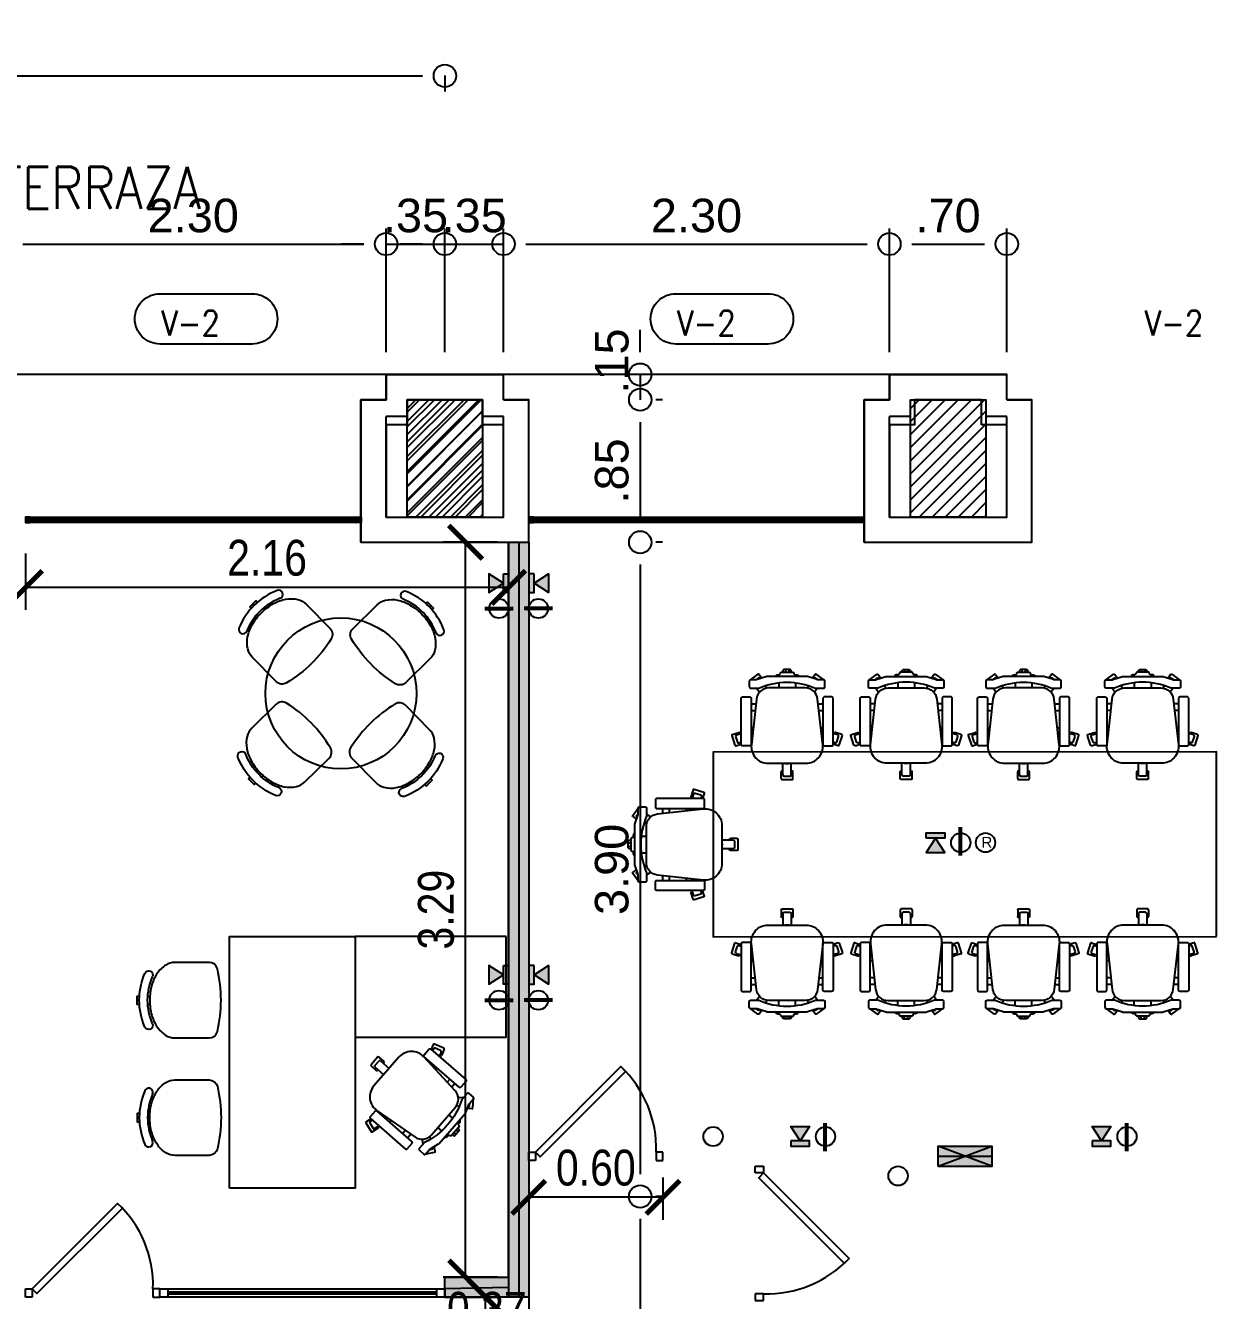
# Model space of a CAD drawing. Header units: millimetres. Extents: x 66.9 to 87.6, y 6 to 22.7.
# Drawn here: x 82.19 to 87.51, y 9.42 to 15.12 of the extents above; entities that cross this region are included whole.
import ezdxf

# ---------------------------------------------------------------- set-up
doc = ezdxf.new("R2010")
doc.units = ezdxf.units.MM
doc.linetypes.add('HIDDEN', pattern=[0.375, 0.25, -0.125])
doc.linetypes.add('HIDDEN2', pattern=[0.1875, 0.125, -0.0625])
doc.layers.get('DEFPOINTS').update_dxf_attribs({"color": 1})
for name, color, linetype in [('A-COLS-ACHU', 252, 'Continuous'), ('A-ECON-COLS', 6, 'Continuous'), ('A-MUEB', 42, 'Continuous'), ('A-MUEB-FIJO', 40, 'Continuous'), ('A-MURO', 5, 'Continuous'), ('A-MURO-DINT', 154, 'HIDDEN'), ('A-MURO-YESO', 4, 'Continuous'), ('A-PUER-BARR', 14, 'Continuous'), ('A-TEXT-DIM', 54, 'Continuous'), ('A-TEXT-TITL', 231, 'Continuous'), ('A-VENT', 2, 'Continuous'), ('C', 4, 'Continuous'), ('C2', 8, 'Continuous'), ('COL', 6, 'Continuous'), ('CV', 2, 'Continuous'), ('M2', 8, 'Continuous'), ('MU', 6, 'Continuous'), ('T3', 3, 'Continuous'), ('T4', 2, 'Continuous'), ('V', 2, 'Continuous')]:
    doc.layers.add(name, color=color, linetype=linetype)
doc.layers.add('A-MURO-ACHU', color=7, linetype='Continuous', true_color=0x808789)
doc.styles.add('Arial Narrow', font='ARIALN.TTF')
doc.styles.add('ROMANS', font='ROMANS.shx', dxfattribs={"width": 0.85})
doc.styles.get("Standard").update_dxf_attribs({"font": 'arial.ttf'})
doc.dimstyles.new('MUROS 1-100', dxfattribs={"dimtxt": 0.16, "dimasz": 0.15, "dimexe": 0.1, "dimexo": 0.05, "dimgap": 0.05, "dimtad": 1, "dimzin": 1, "dimdsep": 46, "dimtxsty": 'Arial Narrow', "dimblk": 'ARCHTICK', "dimcen": 0.25, "dimdle": 0.0015, "dimadec": 0, "dimazin": 0, "dimtfac": 1, "dimtix": 1, "dimtmove": 1, "dimatfit": 2, "dimfxl": 0.015, "dimarcsym": 0})
doc.dimstyles.new('SNC', dxfattribs={"dimtxt": 0.15, "dimasz": 0.1, "dimexe": 0.07, "dimexo": 0.1, "dimgap": 0.05, "dimtad": 1, "dimzin": 0, "dimdsep": 46, "dimtxsty": 'Standard', "dimblk1": 'PUNTO', "dimblk2": 'PUNTO', "dimsah": 1, "dimcen": 0.09, "dimse1": 1, "dimclrd": 11, "dimclre": 11, "dimaunit": 1, "dimadec": 0, "dimazin": 0, "dimtfac": 1.2, "dimtix": 1, "dimtmove": 2, "dimatfit": 3, "dimldrblk": 'PUNTO', "dimfxl": 1, "dimtolj": 1, "dimtzin": 0, "dimarcsym": 0})

# ---------------------------------------------------------------- blocks, each defined once
blk = doc.blocks.new('PUNTO')
blk.add_circle((0, 0), 0.5)
blk = doc.blocks.new('*D1260')
at = {"layer": 'CV', "color": 11, "lineweight": -2, "transparency": 16777216}
for p, q in [((79.6624, 14.8931), (83.9624, 14.8931)), ((84.0624, 14.8949), (84.0624, 14.8231))]:
    blk.add_line(p, q, dxfattribs=at)
at = {"layer": 'DEFPOINTS', "color": 0, "transparency": 16777216}
for p in [(79.5624, 14.9949), (84.0624, 14.9949), (84.0624, 14.8931)]:
    blk.add_point(p, dxfattribs=at)
at = {"layer": 'CV', "color": 11, "lineweight": -2, "transparency": 16777216, "xscale": 0.1, "yscale": 0.1, "zscale": 0.1, "rotation": 180}
blk.add_blockref('PUNTO', (79.5624, 14.8931), dxfattribs=at)
at = {"layer": 'CV', "color": 11, "lineweight": -2, "transparency": 16777216, "xscale": 0.1, "yscale": 0.1, "zscale": 0.1}
blk.add_blockref('PUNTO', (84.0624, 14.8931), dxfattribs=at)
at = {"layer": 'CV', "color": 0, "transparency": 16777216, "insert": (81.8124, 15.0197), "char_height": 0.15, "attachment_point": 5}
blk.add_mtext('\\A1;6.00', dxfattribs=at)
blk = doc.blocks.new('*D1270')
at = {"layer": 'CV', "color": 11, "lineweight": -2, "transparency": 16777216}
for p, q in [((84.9358, 13.6577), (84.9358, 13.7577)), ((84.9358, 13.5577), (84.9358, 13.4452)), ((85.0358, 13.4452), (85.0058, 13.4452)), ((84.9358, 13.3452), (84.9358, 13.2452))]:
    blk.add_line(p, q, dxfattribs=at)
at = {"layer": 'DEFPOINTS', "color": 0, "transparency": 16777216}
for p in [(84.9358, 13.5577), (84.9358, 13.4452), (84.9358, 13.4452)]:
    blk.add_point(p, dxfattribs=at)
at = {"layer": 'CV', "color": 11, "lineweight": -2, "transparency": 16777216, "xscale": 0.1, "yscale": 0.1, "zscale": 0.1}
for p, rotation in [((84.9358, 13.5577), 270), ((84.9358, 13.4452), 90)]:
    blk.add_blockref('PUNTO', p, dxfattribs=dict(at, rotation=rotation))
at = {"layer": 'CV', "color": 0, "transparency": 16777216, "insert": (84.8092, 13.5015), "char_height": 0.15, "attachment_point": 5, "rotation": 90}
blk.add_mtext('\\A1;    .15', dxfattribs=at)
blk = doc.blocks.new('*D1271')
at = {"layer": 'CV', "color": 11, "lineweight": -2, "transparency": 16777216}
for p, q in [((84.9358, 13.3452), (84.9358, 12.9077)), ((85.0358, 12.8077), (85.0058, 12.8077))]:
    blk.add_line(p, q, dxfattribs=at)
at = {"layer": 'DEFPOINTS', "color": 0, "transparency": 16777216}
for p in [(84.9358, 13.4452), (84.9358, 12.8077), (84.9358, 12.8077)]:
    blk.add_point(p, dxfattribs=at)
at = {"layer": 'CV', "color": 11, "lineweight": -2, "transparency": 16777216, "xscale": 0.1, "yscale": 0.1, "zscale": 0.1}
for p, rotation in [((84.9358, 13.4452), 90), ((84.9358, 12.8077), 270)]:
    blk.add_blockref('PUNTO', p, dxfattribs=dict(at, rotation=rotation))
at = {"layer": 'CV', "color": 0, "transparency": 16777216, "insert": (84.8092, 13.1265), "char_height": 0.15, "attachment_point": 5, "rotation": 90}
blk.add_mtext('\\A1;.85', dxfattribs=at)
blk = doc.blocks.new('*D1272')
at = {"layer": 'CV', "color": 11, "lineweight": -2, "transparency": 16777216}
for p, q in [((84.9358, 12.7077), (84.9358, 9.9827)), ((85.0358, 9.8827), (85.0058, 9.8827))]:
    blk.add_line(p, q, dxfattribs=at)
at = {"layer": 'DEFPOINTS', "color": 0, "transparency": 16777216}
for p in [(84.9358, 12.8077), (84.9358, 9.8827), (84.9358, 9.8827)]:
    blk.add_point(p, dxfattribs=at)
at = {"layer": 'CV', "color": 11, "lineweight": -2, "transparency": 16777216, "xscale": 0.1, "yscale": 0.1, "zscale": 0.1}
for p, rotation in [((84.9358, 12.8077), 90), ((84.9358, 9.8827), 270)]:
    blk.add_blockref('PUNTO', p, dxfattribs=dict(at, rotation=rotation))
at = {"layer": 'CV', "color": 0, "transparency": 16777216, "insert": (84.8092, 11.3452), "char_height": 0.15, "attachment_point": 5, "rotation": 90}
blk.add_mtext('\\A1;3.90', dxfattribs=at)
blk = doc.blocks.new('*D1251')
at = {"layer": 'CV', "color": 11, "lineweight": -2, "transparency": 16777216}
for p, q in [((83.7999, 13.6577), (83.7999, 14.2111)), ((82.1749, 14.1411), (83.6999, 14.1411))]:
    blk.add_line(p, q, dxfattribs=at)
at = {"layer": 'DEFPOINTS', "color": 0, "transparency": 16777216}
for p in [(83.7999, 14.1411), (82.0749, 13.5577), (83.7999, 13.5577)]:
    blk.add_point(p, dxfattribs=at)
at = {"layer": 'CV', "color": 11, "lineweight": -2, "transparency": 16777216, "xscale": 0.1, "yscale": 0.1, "zscale": 0.1, "rotation": 180}
blk.add_blockref('PUNTO', (82.0749, 14.1411), dxfattribs=at)
at = {"layer": 'CV', "color": 11, "lineweight": -2, "transparency": 16777216, "xscale": 0.1, "yscale": 0.1, "zscale": 0.1}
blk.add_blockref('PUNTO', (83.7999, 14.1411), dxfattribs=at)
at = {"layer": 'CV', "color": 0, "transparency": 16777216, "insert": (82.9374, 14.2677), "char_height": 0.15, "attachment_point": 5}
blk.add_mtext('\\A1;2.30', dxfattribs=at)
blk = doc.blocks.new('*D1252')
at = {"layer": 'CV', "color": 11, "lineweight": -2, "transparency": 16777216}
for p, q in [((84.0624, 13.6577), (84.0624, 14.2111)), ((83.6999, 14.1411), (83.5999, 14.1411)), ((83.7999, 14.1411), (84.0624, 14.1411)), ((84.1624, 14.1411), (84.2624, 14.1411))]:
    blk.add_line(p, q, dxfattribs=at)
at = {"layer": 'DEFPOINTS', "color": 0, "transparency": 16777216}
for p in [(84.0624, 14.1411), (83.7999, 13.5577), (84.0624, 13.5577)]:
    blk.add_point(p, dxfattribs=at)
at = {"layer": 'CV', "color": 11, "lineweight": -2, "transparency": 16777216, "xscale": 0.1, "yscale": 0.1, "zscale": 0.1}
blk.add_blockref('PUNTO', (83.7999, 14.1411), dxfattribs=at)
at = {"layer": 'CV', "color": 11, "lineweight": -2, "transparency": 16777216, "xscale": 0.1, "yscale": 0.1, "zscale": 0.1, "rotation": 180}
blk.add_blockref('PUNTO', (84.0624, 14.1411), dxfattribs=at)
at = {"layer": 'CV', "color": 0, "transparency": 16777216, "insert": (83.9311, 14.2677), "char_height": 0.15, "attachment_point": 5}
blk.add_mtext('\\A1;.35', dxfattribs=at)
blk = doc.blocks.new('*D1253')
at = {"layer": 'CV', "color": 11, "lineweight": -2, "transparency": 16777216}
for p, q in [((84.3249, 13.6577), (84.3249, 14.2111)), ((83.9624, 14.1411), (83.8624, 14.1411)), ((84.0624, 14.1411), (84.3249, 14.1411)), ((84.4249, 14.1411), (84.5249, 14.1411))]:
    blk.add_line(p, q, dxfattribs=at)
at = {"layer": 'DEFPOINTS', "color": 0, "transparency": 16777216}
for p in [(84.3249, 14.1411), (84.0624, 13.5577), (84.3249, 13.5577)]:
    blk.add_point(p, dxfattribs=at)
at = {"layer": 'CV', "color": 11, "lineweight": -2, "transparency": 16777216, "xscale": 0.1, "yscale": 0.1, "zscale": 0.1}
blk.add_blockref('PUNTO', (84.0624, 14.1411), dxfattribs=at)
at = {"layer": 'CV', "color": 11, "lineweight": -2, "transparency": 16777216, "xscale": 0.1, "yscale": 0.1, "zscale": 0.1, "rotation": 180}
blk.add_blockref('PUNTO', (84.3249, 14.1411), dxfattribs=at)
at = {"layer": 'CV', "color": 0, "transparency": 16777216, "insert": (84.1936, 14.2677), "char_height": 0.15, "attachment_point": 5}
blk.add_mtext('\\A1;.35', dxfattribs=at)
blk = doc.blocks.new('*D1254')
at = {"layer": 'CV', "color": 11, "lineweight": -2, "transparency": 16777216}
for p, q in [((86.0499, 13.6577), (86.0499, 14.2111)), ((84.4249, 14.1411), (85.9499, 14.1411))]:
    blk.add_line(p, q, dxfattribs=at)
at = {"layer": 'DEFPOINTS', "color": 0, "transparency": 16777216}
for p in [(86.0499, 14.1411), (84.3249, 13.5577), (86.0499, 13.5577)]:
    blk.add_point(p, dxfattribs=at)
at = {"layer": 'CV', "color": 11, "lineweight": -2, "transparency": 16777216, "xscale": 0.1, "yscale": 0.1, "zscale": 0.1, "rotation": 180}
blk.add_blockref('PUNTO', (84.3249, 14.1411), dxfattribs=at)
at = {"layer": 'CV', "color": 11, "lineweight": -2, "transparency": 16777216, "xscale": 0.1, "yscale": 0.1, "zscale": 0.1}
blk.add_blockref('PUNTO', (86.0499, 14.1411), dxfattribs=at)
at = {"layer": 'CV', "color": 0, "transparency": 16777216, "insert": (85.1874, 14.2677), "char_height": 0.15, "attachment_point": 5}
blk.add_mtext('\\A1;2.30', dxfattribs=at)
blk = doc.blocks.new('*D1255')
at = {"layer": 'CV', "color": 11, "lineweight": -2, "transparency": 16777216}
for p, q in [((86.5749, 13.6577), (86.5749, 14.2111)), ((86.1499, 14.1411), (86.4749, 14.1411))]:
    blk.add_line(p, q, dxfattribs=at)
at = {"layer": 'DEFPOINTS', "color": 0, "transparency": 16777216}
for p in [(86.5749, 14.1411), (86.0499, 13.5577), (86.5749, 13.5577)]:
    blk.add_point(p, dxfattribs=at)
at = {"layer": 'CV', "color": 11, "lineweight": -2, "transparency": 16777216, "xscale": 0.1, "yscale": 0.1, "zscale": 0.1, "rotation": 180}
blk.add_blockref('PUNTO', (86.0499, 14.1411), dxfattribs=at)
at = {"layer": 'CV', "color": 11, "lineweight": -2, "transparency": 16777216, "xscale": 0.1, "yscale": 0.1, "zscale": 0.1}
blk.add_blockref('PUNTO', (86.5749, 14.1411), dxfattribs=at)
at = {"layer": 'CV', "color": 0, "transparency": 16777216, "insert": (86.3124, 14.2677), "char_height": 0.15, "attachment_point": 5}
blk.add_mtext('\\A1;.70', dxfattribs=at)
blk = doc.blocks.new('*D1230')
at = {"layer": 'CV', "color": 11, "lineweight": -2, "transparency": 16777216}
for p, q in [((84.9358, 9.7827), (84.9358, 6.7952)), ((84.3252, 6.6952), (85.0058, 6.6952))]:
    blk.add_line(p, q, dxfattribs=at)
at = {"layer": 'DEFPOINTS', "color": 0, "transparency": 16777216}
for p in [(84.2252, 9.8827), (84.2252, 6.6952), (84.9358, 6.6952)]:
    blk.add_point(p, dxfattribs=at)
at = {"layer": 'CV', "color": 11, "lineweight": -2, "transparency": 16777216, "xscale": 0.1, "yscale": 0.1, "zscale": 0.1}
for p, rotation in [((84.9358, 9.8827), 90), ((84.9358, 6.6952), 270)]:
    blk.add_blockref('PUNTO', p, dxfattribs=dict(at, rotation=rotation))
at = {"layer": 'CV', "color": 0, "transparency": 16777216, "insert": (84.8092, 8.289), "char_height": 0.15, "attachment_point": 5, "rotation": 90}
blk.add_mtext('\\A1;4.25', dxfattribs=at)
blk = doc.blocks.new('*X13')
at = {"color": 0}
for p, q in [((-1.7525, 58.8939), (-1.3111, 59.3353)), ((-1.7525, 58.9717), (-1.3889, 59.3353)), ((-1.7525, 59.0495), (-1.4667, 59.3353)), ((-1.7525, 59.1273), (-1.5445, 59.3353)), ((-1.7525, 59.2051), (-1.6222, 59.3353)), ((-1.7525, 59.2828), (-1.7, 59.3353)), ((-1.7525, 58.8162), (-1.3025, 59.2662)), ((-1.7525, 58.7384), (-1.3025, 59.1884)), ((-1.7525, 58.6606), (-1.3025, 59.1106)), ((-1.7, 58.6353), (-1.3025, 59.0328)), ((-1.6222, 58.6353), (-1.3025, 58.955)), ((-1.5444, 58.6353), (-1.3025, 58.8772)), ((-1.4666, 58.6353), (-1.3025, 58.7995)), ((-1.3889, 58.6353), (-1.3025, 58.7217)), ((-1.3111, 58.6353), (-1.3025, 58.6439))]:
    blk.add_line(p, q, dxfattribs=at)
blk = doc.blocks.new('C70-45')
at = {"layer": 'C'}
blk.add_lwpolyline([(-0.225, -0.35), (-0.225, 0.35), (0.225, 0.35), (0.225, -0.35)], close=True, dxfattribs=at)
at = {"layer": 'C2'}
blk.add_blockref('*X13', (1.5275, -58.9853), dxfattribs=at)
blk = doc.blocks.new('ventana 1')
at = {"layer": 'A-VENT'}
for points in [[(-104.3068, 76.6721), (-104.3068, 76.679), (-104.3093, 76.679), (-104.3093, 76.6746), (-104.3328, 76.6746), (-104.3328, 76.7024), (-104.3093, 76.7024), (-104.3093, 76.6983), (-104.3068, 76.6983), (-104.3068, 76.7049), (-104.3353, 76.7049), (-104.3353, 76.6721)], [(-104.3238, 76.6835), (-102.3468, 76.6835), (-102.3468, 76.6935), (-104.3238, 76.6936)], [(-102.3639, 76.6721), (-102.3639, 76.679), (-102.3614, 76.679), (-102.3614, 76.6746), (-102.3378, 76.6746), (-102.3378, 76.7024), (-102.3614, 76.7024), (-102.3614, 76.6983), (-102.3639, 76.6983), (-102.3639, 76.7049), (-102.3353, 76.7049), (-102.3353, 76.6721)]]:
    blk.add_lwpolyline(points, close=True, dxfattribs=at)
at = {"layer": 'A-VENT', "extrusion": (-7.03507e-06, 0.009351, 0.999956), "elevation": 0.7179}
blk.add_lwpolyline([(-104.3045, 76.6692), (-104.306, 76.6692), (-104.3059, 76.6762), (-104.31, 76.6762), (-104.31, 76.6741), (-104.3117, 76.6741), (-104.3117, 76.6762), (-104.3278, 76.6762), (-104.3278, 76.6942), (-104.3117, 76.6942), (-104.3117, 76.6963), (-104.31, 76.6963), (-104.31, 76.6942), (-104.306, 76.6942), (-104.306, 76.7012), (-104.3045, 76.7012), (-104.3002, 76.6905), (-104.3238, 76.6905), (-104.3238, 76.6799), (-104.3002, 76.6799)], close=True, dxfattribs=at)
at = {"layer": 'A-VENT'}
for points in [[(-104.3068, 76.705), (-102.3639, 76.7049)], [(-102.3639, 76.6721), (-104.3068, 76.6721)]]:
    blk.add_lwpolyline(points, dxfattribs=at)
at = {"layer": 'A-VENT', "extrusion": (7.03507e-06, 0.009351, 0.999956), "elevation": 0.7164}
blk.add_lwpolyline([(-102.3661, 76.6692), (-102.3647, 76.6692), (-102.3647, 76.6762), (-102.3607, 76.6762), (-102.3607, 76.6741), (-102.3589, 76.6741), (-102.3589, 76.6762), (-102.3428, 76.6762), (-102.3428, 76.6942), (-102.3589, 76.6942), (-102.3589, 76.6963), (-102.3606, 76.6963), (-102.3606, 76.6942), (-102.3647, 76.6942), (-102.3647, 76.7012), (-102.3661, 76.7012), (-102.3704, 76.6905), (-102.3468, 76.6905), (-102.3468, 76.6799), (-102.3704, 76.6799)], close=True, dxfattribs=at)
blk = doc.blocks.new('PuertaDirector')
at = {"color": 0, "linetype": 'HIDDEN2', "lineweight": -3}
for points in [[(2044.3905, -3228.207), (2044.3505, -3228.207), (2044.3505, -3228.257), (2044.3905, -3228.257)], [(2045.1105, -3228.207), (2045.1505, -3228.207), (2045.1505, -3228.257), (2045.1105, -3228.257)]]:
    blk.add_lwpolyline(points, close=True, dxfattribs=at)
at = {"layer": 'A-PUER-BARR'}
blk.add_lwpolyline([(2045.1105, -3228.257), (2045.0822, -3228.2287), (2044.5731, -3228.7378), (2044.6014, -3228.7661)], close=True, dxfattribs=at)
blk.add_arc((2045.0622, -3228.277), 0.672, 178.29455, 226.70545, dxfattribs=at)
blk = doc.blocks.new('SILLA -T1')
for p, q in [((-0.3974, 0.1125), (-0.446, 0.0772)), ((-0.3958, 0.089), (-0.4082, 0.0799)), ((-0.3904, 0.1114), (-0.3746, 0.0896)), ((-0.3853, 0.0873), (-0.3846, 0.0863)), ((-0.2337, 0.1399), (-0.2337, 0.1249)), ((-0.2137, 0.1399), (-0.2137, 0.1249)), ((-0.1837, 0.1174), (-0.1837, 0.1174)), ((-0.0569, 0.1114), (-0.0728, 0.0896)), ((-0.0621, 0.0873), (-0.0628, 0.0863)), ((-0.0391, 0.0799), (-0.0516, 0.089)), ((-0.0014, 0.0772), (-0.05, 0.1125)), ((-0.4054, 0.0299), (-0.388, 0.0059)), ((-0.3541, 0.0444), (-0.344, 0.0304)), ((-0.2737, 0.0619), (-0.2737, 0.0315)), ((-0.1737, 0.0619), (-0.1737, 0.0315)), ((-0.0933, 0.0444), (-0.1034, 0.0304)), ((-0.042, 0.0299), (-0.0594, 0.0059)), ((-0.4379, -0.0636), (-0.4093, -0.0636)), ((-0.0381, -0.0636), (-0.0095, -0.0636)), ((-0.4379, -0.1036), (-0.4137, -0.1036)), ((-0.0337, -0.1036), (-0.0095, -0.1036)), ((-0.4379, -0.206), (-0.4251, -0.206)), ((-0.0223, -0.206), (-0.0095, -0.206)), ((-0.5533, -0.2532), (-0.5348, -0.3103)), ((-0.5501, -0.2469), (-0.5121, -0.2346)), ((-0.5304, -0.2589), (-0.5196, -0.2922)), ((-0.5285, -0.3135), (-0.4979, -0.3036)), ((-0.5256, -0.2495), (-0.4979, -0.2405)), ((-0.5102, -0.2971), (-0.4979, -0.2931)), ((-0.5058, -0.2378), (-0.5042, -0.2425)), ((-0.4379, -0.246), (-0.4295, -0.246)), ((-0.4379, -0.2736), (-0.4324, -0.2718)), ((-0.0179, -0.246), (-0.0095, -0.246)), ((-0.0095, -0.2736), (-0.015, -0.2718)), ((0.0783, -0.2495), (0.0505, -0.2405)), ((0.0628, -0.2971), (0.0505, -0.2931)), ((0.0811, -0.3135), (0.0505, -0.3036)), ((0.0569, -0.2425), (0.0584, -0.2378)), ((0.1027, -0.2469), (0.0647, -0.2346)), ((0.0723, -0.2922), (0.0831, -0.2589)), ((0.0874, -0.3103), (0.106, -0.2532)), ((-0.2487, -0.487), (-0.2487, -0.4185)), ((-0.1987, -0.487), (-0.1987, -0.4185)), ((-0.2587, -0.5095), (-0.2587, -0.4695)), ((-0.2537, -0.4645), (-0.2487, -0.4645)), ((-0.2537, -0.5145), (-0.1937, -0.5145)), ((-0.2412, -0.4945), (-0.2062, -0.4945)), ((-0.1987, -0.4645), (-0.1937, -0.4645)), ((-0.1887, -0.5095), (-0.1887, -0.4695))]:
    blk.add_line(p, q)
for points in [[(-0.0448, 0.0803), (-0.1025, 0.0995, 0.080612), (-0.1049, 0.0999), (-0.3425, 0.0999, 0.080612), (-0.3448, 0.0995), (-0.4025, 0.0803, -0.080612), (-0.4049, 0.0799), (-0.4412, 0.0799, 0.414214), (-0.4487, 0.0724), (-0.4487, 0.0374, 0.414214), (-0.4412, 0.0299), (-0.3926, 0.0299, -0.207231), (-0.0548, 0.0299), (-0.0062, 0.0299, 0.414214), (0.0013, 0.0374), (0.0013, 0.0724, 0.414214), (-0.0062, 0.0799), (-0.0425, 0.0799, -0.080612)], [(-0.011, -0.3075), (-0.0413, -0.0353, 0.382162), (-0.1158, 0.0315), (-0.3316, 0.0315, 0.382162), (-0.4061, -0.0353), (-0.4363, -0.3075, 0.447008), (-0.337, -0.4185), (-0.1104, -0.4185, 0.447008)], [(-0.4454, -0.3147), (-0.4904, -0.3147, -0.414214), (-0.4979, -0.3072), (-0.4979, -0.0306, -0.414214), (-0.4904, -0.0231), (-0.4454, -0.0231, -0.414214), (-0.4379, -0.0306), (-0.4379, -0.3072, -0.414214)], [(-0.002, -0.3147), (0.043, -0.3147, 0.414214), (0.0505, -0.3072), (0.0505, -0.0306, 0.414214), (0.043, -0.0231), (-0.002, -0.0231, 0.414214), (-0.0095, -0.0306), (-0.0095, -0.3072, 0.414214)]]:
    blk.add_lwpolyline(points, format="xyb", close=True)
for points in [[(-0.2928, 0.0999, -0.317837), (-0.2787, 0.1099), (-0.2712, 0.1099, 0.414214), (-0.2637, 0.1174, -0.414214), (-0.2562, 0.1249), (-0.1912, 0.1249, -0.414214), (-0.1837, 0.1174, 0.414214), (-0.1762, 0.1099), (-0.1687, 0.1099, -0.317837), (-0.1545, 0.0999, -0.317837)], [(-0.1987, 0.1249), (-0.1987, 0.1324, 0.414214), (-0.2062, 0.1399), (-0.2412, 0.1399, 0.414214), (-0.2487, 0.1324), (-0.2487, 0.1249)]]:
    blk.add_lwpolyline(points, format="xyb")
for centre, radius, start, end in [((-0.3945, 0.1084), 0.005, 36, 126), ((-0.3914, 0.0829), 0.0075, 36, 126), ((-0.056, 0.0829), 0.0075, 54, 144), ((-0.0529, 0.1084), 0.005, 54, 144), ((-0.5486, -0.2517), 0.005, 108, 198), ((-0.5233, -0.2566), 0.0075, 108, 198), ((-0.5125, -0.2899), 0.0075, 198, 288), ((-0.5105, -0.2393), 0.005, 18, 108), ((0.0632, -0.2393), 0.005, 72, 162), ((0.0651, -0.2899), 0.0075, 252, 342), ((0.0759, -0.2566), 0.0075, 342, 72), ((0.1012, -0.2517), 0.005, 342, 72), ((-0.53, -0.3088), 0.005, 198, 288), ((0.0827, -0.3088), 0.005, 252, 342), ((-0.2237, -0.1777), 0.2417, 265.111, 274.889), ((-0.2537, -0.4695), 0.005, 90, 180), ((-0.2537, -0.5095), 0.005, 180, 270), ((-0.2412, -0.487), 0.0075, 180, 270), ((-0.2062, -0.487), 0.0075, 270, 0), ((-0.1937, -0.4695), 0.005, 0, 90), ((-0.1937, -0.5095), 0.005, 270, 0)]:
    blk.add_arc(centre, radius, start, end)
blk = doc.blocks.new('_ArchTick')
at = {"color": 0, "linetype": 'ByBlock', "const_width": 0.15}
blk.add_lwpolyline([(-0.5, -0.5), (0.5, 0.5)], dxfattribs=at)
blk = doc.blocks.new('*D1279')
at = {"layer": 'A-TEXT-DIM', "color": 0, "lineweight": -2, "transparency": 16777216}
for p, q in [((84.1999, 9.4327), (84.1447, 9.4327)), ((84.2447, 8.6062), (84.2447, 9.4342)), ((84.3874, 8.6077), (84.1447, 8.6077))]:
    blk.add_line(p, q, dxfattribs=at)
at = {"layer": 'DEFPOINTS', "color": 0, "transparency": 16777216}
for p in [(84.2447, 9.4327), (84.2499, 9.4327), (84.4374, 8.6077)]:
    blk.add_point(p, dxfattribs=at)
at = {"layer": 'A-TEXT-DIM', "color": 0, "lineweight": -2, "transparency": 16777216, "xscale": 0.15, "yscale": 0.15, "zscale": 0.15}
for p, rotation in [((84.2447, 9.4327), 90), ((84.2447, 8.6077), 270)]:
    blk.add_blockref('_ArchTick', p, dxfattribs=dict(at, rotation=rotation))
at = {"layer": 'A-TEXT-DIM', "color": 0, "transparency": 16777216, "insert": (84.113, 9.0202), "char_height": 0.16, "attachment_point": 5, "rotation": 90, "style": 'Arial Narrow'}
blk.add_mtext('0.82', dxfattribs=at)
blk = doc.blocks.new('*D1218')
at = {"layer": 'A-TEXT-DIM', "color": 0, "lineweight": -2, "transparency": 16777216}
for p, q in [((84.0624, 9.3314), (84.0624, 9.1435)), ((84.4374, 9.3314), (84.4374, 9.1435)), ((84.0624, 9.2435), (83.9124, 9.2435)), ((84.4374, 9.2435), (84.0624, 9.2435)), ((84.4374, 9.2435), (84.5874, 9.2435))]:
    blk.add_line(p, q, dxfattribs=at)
at = {"layer": 'DEFPOINTS', "color": 0, "transparency": 16777216}
for p in [(84.0624, 9.3814), (84.4374, 9.3814), (84.0624, 9.2435)]:
    blk.add_point(p, dxfattribs=at)
at = {"layer": 'A-TEXT-DIM', "color": 0, "lineweight": -2, "transparency": 16777216, "xscale": 0.15, "yscale": 0.15, "zscale": 0.15}
blk.add_blockref('_ArchTick', (84.0624, 9.2435), dxfattribs=at)
at = {"layer": 'A-TEXT-DIM', "color": 0, "lineweight": -2, "transparency": 16777216, "xscale": 0.15, "yscale": 0.15, "zscale": 0.15, "rotation": 180}
blk.add_blockref('_ArchTick', (84.4374, 9.2435), dxfattribs=at)
at = {"layer": 'A-TEXT-DIM', "color": 0, "transparency": 16777216, "insert": (84.2499, 9.3752), "char_height": 0.16, "attachment_point": 5, "style": 'Arial Narrow'}
blk.add_mtext('0.37', dxfattribs=at)
blk = doc.blocks.new('*D1280')
at = {"layer": 'A-TEXT-DIM', "color": 0, "lineweight": -2, "transparency": 16777216}
for p, q in [((84.4374, 9.9677), (84.4374, 9.7791)), ((85.0374, 9.9677), (85.0374, 9.7791)), ((85.0389, 9.8791), (84.4359, 9.8791))]:
    blk.add_line(p, q, dxfattribs=at)
at = {"layer": 'DEFPOINTS', "color": 0, "transparency": 16777216}
for p in [(84.4374, 10.0177), (85.0374, 10.0177), (84.4374, 9.8791)]:
    blk.add_point(p, dxfattribs=at)
at = {"layer": 'A-TEXT-DIM', "color": 0, "lineweight": -2, "transparency": 16777216, "xscale": 0.15, "yscale": 0.15, "zscale": 0.15, "rotation": 180}
blk.add_blockref('_ArchTick', (84.4374, 9.8791), dxfattribs=at)
at = {"layer": 'A-TEXT-DIM', "color": 0, "lineweight": -2, "transparency": 16777216, "xscale": 0.15, "yscale": 0.15, "zscale": 0.15}
blk.add_blockref('_ArchTick', (85.0374, 9.8791), dxfattribs=at)
at = {"layer": 'A-TEXT-DIM', "color": 0, "transparency": 16777216, "insert": (84.7374, 10.0107), "char_height": 0.16, "attachment_point": 5, "style": 'Arial Narrow'}
blk.add_mtext('0.60', dxfattribs=at)
blk = doc.blocks.new('Auxi')
at = {"color": 0}
for points in [[(-573.06, -245.6746), (-573.06, -246.5746), (-572.46, -246.5746), (-572.46, -245.6746)], [(-571.56, -247.3246), (-573.06, -247.3246), (-573.06, -246.5746), (-573.06, -246.5746), (-571.56, -246.5746)]]:
    blk.add_lwpolyline(points, close=True, dxfattribs=at)
at = {"color": 0, "rotation": 318.9616977076913}
blk.add_blockref('SILLA -T1', (-571.811, -246.2197), dxfattribs=at)
blk = doc.blocks.new('silla inte')
for p, q in [((-0.3304, -0.2865), (-0.3214, -0.2778)), ((-0.2955, -0.3224), (-0.2865, -0.3136))]:
    blk.add_line(p, q)
blk.add_lwpolyline([(-0.0402, -0.353, -0.139889), (-0.0896, -0.3796, -0.107118), (-0.1622, -0.3798, -0.079812), (-0.2335, -0.3521, -0.067459), (-0.3046, -0.2963, -0.067459), (-0.3584, -0.2237, -0.079812), (-0.3841, -0.1517, -0.107118), (-0.3819, -0.0791, -0.139889), (-0.354, -0.0305), (-0.2076, 0.112, -0.346802), (-0.146, 0.1184, -0.118299), (0.1143, -0.1492, -0.346802), (0.1062, -0.2106)], format="xyb", close=True)
blk.add_lwpolyline([(-0.3663, -0.3215), (-0.3758, -0.3307), (-0.341, -0.3666), (-0.3314, -0.3573)])
for centre, radius, start, end in [((-0.4136, -0.1931), 0.025, 20.55331, 200.55331), ((-0.0636, -0.0618), 0.3988, 200.55331, 247.86628), ((-0.0636, -0.0618), 0.3488, 200.55331, 247.86628), ((-0.2044, -0.4081), 0.025, 247.86628, 67.86628)]:
    blk.add_arc(centre, radius, start, end)
blk = doc.blocks.new('*D1283')
at = {"layer": 'A-TEXT-DIM', "color": 0, "lineweight": -2, "transparency": 16777216}
for p, q in [((82.1874, 12.7577), (82.1874, 12.5057)), ((84.3474, 12.7577), (84.3474, 12.5057)), ((84.3489, 12.6057), (82.1859, 12.6057))]:
    blk.add_line(p, q, dxfattribs=at)
at = {"layer": 'DEFPOINTS', "color": 0, "transparency": 16777216}
for p in [(82.1874, 12.8077), (84.3474, 12.8077), (82.1874, 12.6057)]:
    blk.add_point(p, dxfattribs=at)
at = {"layer": 'A-TEXT-DIM', "color": 0, "lineweight": -2, "transparency": 16777216, "xscale": 0.15, "yscale": 0.15, "zscale": 0.15, "rotation": 180}
blk.add_blockref('_ArchTick', (82.1874, 12.6057), dxfattribs=at)
at = {"layer": 'A-TEXT-DIM', "color": 0, "lineweight": -2, "transparency": 16777216, "xscale": 0.15, "yscale": 0.15, "zscale": 0.15}
blk.add_blockref('_ArchTick', (84.3474, 12.6057), dxfattribs=at)
at = {"layer": 'A-TEXT-DIM', "color": 0, "transparency": 16777216, "insert": (83.2674, 12.7374), "char_height": 0.16, "attachment_point": 5, "style": 'Arial Narrow'}
blk.add_mtext('2.16', dxfattribs=at)
blk = doc.blocks.new('*D1284')
at = {"layer": 'A-TEXT-DIM', "color": 0, "lineweight": -2, "transparency": 16777216}
for p, q in [((84.2974, 12.8077), (84.055, 12.8077)), ((84.155, 9.5212), (84.155, 12.8092)), ((84.2974, 9.5227), (84.055, 9.5227))]:
    blk.add_line(p, q, dxfattribs=at)
at = {"layer": 'DEFPOINTS', "color": 0, "transparency": 16777216}
for p in [(84.155, 12.8077), (84.3474, 12.8077), (84.3474, 9.5227)]:
    blk.add_point(p, dxfattribs=at)
at = {"layer": 'A-TEXT-DIM', "color": 0, "lineweight": -2, "transparency": 16777216, "xscale": 0.15, "yscale": 0.15, "zscale": 0.15}
for p, rotation in [((84.155, 12.8077), 90), ((84.155, 9.5227), 270)]:
    blk.add_blockref('_ArchTick', p, dxfattribs=dict(at, rotation=rotation))
at = {"layer": 'A-TEXT-DIM', "color": 0, "transparency": 16777216, "insert": (84.0233, 11.1652), "char_height": 0.16, "attachment_point": 5, "rotation": 90, "style": 'Arial Narrow'}
blk.add_mtext('3.29', dxfattribs=at)

msp = doc.modelspace()

# ---------------------------------------------------------------- hatches: boundary and pattern name
at = {"true_color": 0x636466}
h = msp.add_hatch(color=251, dxfattribs=at)
h.dxf.hatch_style = 1
h.paths.add_polyline_path([(84.3238, 12.6247), (84.2595, 12.6664), (84.2595, 12.583)])
h.paths.add_polyline_path([(84.3238, 12.6664), (84.3474, 12.6664), (84.3474, 12.583), (84.3238, 12.583)])
h = msp.add_hatch(color=251, dxfattribs=at)
h.dxf.hatch_style = 1
h.paths.add_polyline_path([(84.461, 12.6247), (84.5252, 12.6664), (84.5252, 12.583)])
h.paths.add_polyline_path([(84.461, 12.6664), (84.4374, 12.6664), (84.4374, 12.583), (84.461, 12.583)])
h = msp.add_hatch(color=251, dxfattribs=at)
h.dxf.hatch_style = 1
h.paths.add_polyline_path([(86.2554, 11.4844), (86.2137, 11.4201), (86.2972, 11.4201)])
h.paths.add_polyline_path([(86.2137, 11.4844), (86.2137, 11.508), (86.2972, 11.508), (86.2972, 11.4844)])
h = msp.add_hatch(color=251, dxfattribs=at)
h.dxf.hatch_style = 1
h.paths.add_polyline_path([(84.3238, 10.8737), (84.2595, 10.9154), (84.2595, 10.8319)])
h.paths.add_polyline_path([(84.3238, 10.9154), (84.3474, 10.9154), (84.3474, 10.8319), (84.3238, 10.8319)])
h = msp.add_hatch(color=251, dxfattribs=at)
h.dxf.hatch_style = 1
h.paths.add_polyline_path([(84.461, 10.8737), (84.5252, 10.9154), (84.5252, 10.8319)])
h.paths.add_polyline_path([(84.461, 10.9154), (84.4374, 10.9154), (84.4374, 10.8319), (84.461, 10.8319)])
h = msp.add_hatch(color=251, dxfattribs=at)
h.dxf.hatch_style = 1
h.paths.add_polyline_path([(85.6508, 10.1314), (85.6091, 10.1956), (85.6926, 10.1956)])
h.paths.add_polyline_path([(85.6091, 10.1314), (85.6091, 10.1077), (85.6926, 10.1077), (85.6926, 10.1314)])
h = msp.add_hatch(color=251, dxfattribs=at)
h.dxf.hatch_style = 1
h.paths.add_polyline_path([(86.9989, 10.1314), (86.9571, 10.1956), (87.0406, 10.1956)])
h.paths.add_polyline_path([(86.9571, 10.1314), (86.9571, 10.1077), (87.0406, 10.1077), (87.0406, 10.1314)])
h = msp.add_hatch(color=251, dxfattribs=at)
h.dxf.hatch_style = 1
h.paths.add_polyline_path([(86.2675, 10.0171), (86.2675, 10.1077), (86.5073, 10.1077), (86.5073, 10.0171)])
at = {"layer": 'A-COLS-ACHU', "true_color": 0x636466}
h = msp.add_hatch(dxfattribs=at)
h.set_pattern_fill('ANSI31', color=251, scale=0.375)
h.set_pattern_definition([(45, (189.15916, -37.858484), (-0.03314563, 0.03314563), [])])
h.paths.add_polyline_path([(83.8936, 13.4452), (84.2311, 13.4452), (84.2311, 12.9202), (83.8936, 12.9202)])
at = {"layer": 'A-MURO-ACHU', "true_color": 0x636466}
h = msp.add_hatch(color=251, dxfattribs=at)
h.dxf.hatch_style = 1
h.paths.add_polyline_path([(84.4374, 12.8077), (84.4374, 9.4327), (84.0624, 9.4327), (84.0624, 9.5227), (84.3474, 9.5227), (84.3474, 12.8077)])

# ---------------------------------------------------------------- linework, layer by layer
at = {"color": 251, "true_color": 0x636466}
for points in [[(84.3474, 12.8077), (84.3474, 9.4327)], [(84.3924, 12.8077), (84.3924, 9.4327)], [(84.3474, 9.4755), (84.0624, 9.4702)]]:
    msp.add_lwpolyline(points, dxfattribs=at)
at = {"layer": 'A-ECON-COLS', "color": 251, "true_color": 0x636466}
msp.add_lwpolyline([(83.8936, 13.4452), (84.2311, 13.4452), (84.2311, 12.9202), (83.8936, 12.9202), (83.8936, 13.4452)], dxfattribs=at)
at = {"layer": 'A-MUEB', "color": 251, "true_color": 0x636466}
msp.add_lwpolyline([(87.5124, 11.0454), (87.5124, 11.8704), (85.2624, 11.8689), (85.2624, 11.0439)], close=True, dxfattribs=at)
msp.add_circle((83.5977, 12.1319), 0.3375, dxfattribs=at)
at = {"layer": 'A-MUEB-FIJO', "color": 251, "true_color": 0x636466}
for points in [[(82.7874, 9.4327), (82.7874, 9.4702), (84.0624, 9.4702), (84.0624, 9.4327)], [(82.8249, 9.4327), (82.8249, 9.4702), (84.0249, 9.4702), (84.0249, 9.4327)], [(84.0249, 9.4552), (82.8249, 9.4552), (82.8249, 9.4477), (84.0249, 9.4477)]]:
    msp.add_lwpolyline(points, close=True, dxfattribs=at)
at = {"layer": 'A-MURO', "color": 251, "true_color": 0x636466}
for points in [[(84.3249, 13.4452), (84.3249, 13.5577), (83.7999, 13.5577), (83.7999, 13.4452), (83.6874, 13.4452), (83.6874, 12.8077), (84.4374, 12.8077), (84.4374, 13.4452)], [(86.5749, 13.4452), (86.5749, 13.5577), (86.0499, 13.5577), (86.0499, 13.4452), (85.9374, 13.4452), (85.9374, 12.8077), (86.6874, 12.8077), (86.6874, 13.4452)], [(84.2311, 13.3327), (84.2311, 13.4452), (83.8936, 13.4452), (83.8936, 13.3327), (83.7999, 13.3327), (83.7999, 12.9202), (84.3249, 12.9202), (84.3249, 13.3327)], [(86.4624, 13.3327), (86.4624, 13.4452), (86.1624, 13.4452), (86.1624, 13.3327), (86.0499, 13.3327), (86.0499, 12.9202), (86.5749, 12.9202), (86.5749, 13.3327)]]:
    msp.add_lwpolyline(points, close=True, dxfattribs=at)
at = {"layer": 'A-MURO-DINT', "color": 251, "true_color": 0x636466}
msp.add_lwpolyline([(84.4374, 8.6827), (84.0624, 8.6827), (84.0624, 9.4327), (84.4374, 9.4327)], close=True, dxfattribs=at)
at = {"layer": 'A-MURO-YESO', "color": 251, "true_color": 0x636466}
msp.add_lwpolyline([(84.4374, 12.8077), (84.4374, 9.4327), (84.0624, 9.4327), (84.0624, 9.5227), (84.3474, 9.5227), (84.3474, 12.8077)], close=True, dxfattribs=at)
at = {"layer": 'A-TEXT-TITL', "color": 251, "true_color": 0x636466}
for points in [[(84.3238, 12.6247), (84.2595, 12.6664), (84.2595, 12.583), (84.3238, 12.6247)], [(84.461, 12.6247), (84.5252, 12.6664), (84.5252, 12.583), (84.461, 12.6247)], [(84.2415, 12.5157), (84.3672, 12.5157)], [(84.2415, 12.5066), (84.3672, 12.5066)], [(84.5433, 12.5157), (84.4175, 12.5157)], [(84.5433, 12.5066), (84.4175, 12.5066)], [(86.3631, 11.4079), (86.3631, 11.5337)], [(86.3722, 11.4079), (86.3722, 11.5337)], [(86.2554, 11.4844), (86.2137, 11.4201), (86.2972, 11.4201), (86.2554, 11.4844)], [(84.3238, 10.8737), (84.2595, 10.9154), (84.2595, 10.8319), (84.3238, 10.8737)], [(84.461, 10.8737), (84.5252, 10.9154), (84.5252, 10.8319), (84.461, 10.8737)], [(84.2415, 10.7647), (84.3672, 10.7647)], [(84.2415, 10.7556), (84.3672, 10.7556)], [(84.5433, 10.7647), (84.4175, 10.7647)], [(84.5433, 10.7556), (84.4175, 10.7556)], [(85.7585, 10.0852), (85.7585, 10.211)], [(85.7676, 10.0852), (85.7676, 10.211)], [(87.1065, 10.0852), (87.1065, 10.211)], [(87.1156, 10.0852), (87.1156, 10.211)], [(85.6508, 10.1314), (85.6091, 10.1956), (85.6926, 10.1956), (85.6508, 10.1314)], [(86.9989, 10.1314), (86.9571, 10.1956), (87.0406, 10.1956), (86.9989, 10.1314)], [(86.2675, 10.0178), (86.5073, 10.1077)], [(86.5073, 10.0177), (86.2675, 10.1077)], [(86.2675, 10.0624), (86.5073, 10.0624)]]:
    msp.add_lwpolyline(points, dxfattribs=at)
for points in [[(84.3238, 12.6664), (84.3474, 12.6664), (84.3474, 12.583), (84.3238, 12.583)], [(84.461, 12.6664), (84.4374, 12.6664), (84.4374, 12.583), (84.461, 12.583)], [(86.2137, 11.4844), (86.2137, 11.508), (86.2972, 11.508), (86.2972, 11.4844)], [(84.3238, 10.9154), (84.3474, 10.9154), (84.3474, 10.8319), (84.3238, 10.8319)], [(84.461, 10.9154), (84.4374, 10.9154), (84.4374, 10.8319), (84.461, 10.8319)], [(85.6091, 10.1314), (85.6091, 10.1077), (85.6926, 10.1077), (85.6926, 10.1314)], [(86.2675, 10.0171), (86.2675, 10.1077), (86.5073, 10.1077), (86.5073, 10.0171)], [(86.9571, 10.1314), (86.9571, 10.1077), (87.0406, 10.1077), (87.0406, 10.1314)]]:
    msp.add_lwpolyline(points, close=True, dxfattribs=at)
for centre in [(84.3043, 12.5114), (84.4805, 12.5114), (86.3687, 11.4649), (86.4796, 11.4649), (84.3043, 10.7604), (84.4805, 10.7604), (85.2616, 10.1508), (85.7641, 10.1508), (87.1121, 10.1508), (86.0887, 9.9747)]:
    msp.add_circle(centre, 0.0431, dxfattribs=at)
at = {"layer": 'COL', "color": 251, "true_color": 0x636466}
for p, q in [((84.4374, 12.8077), (84.4374, 13.4452)), ((86.1624, 13.4452), (86.4624, 13.4452)), ((83.7999, 12.9202), (83.7999, 13.3702)), ((83.8936, 13.3702), (83.7999, 13.3702)), ((84.3249, 13.3702), (84.2311, 13.3702)), ((84.3249, 12.9202), (84.3249, 13.3702)), ((86.0499, 12.9202), (86.0499, 13.3702)), ((86.1436, 13.3702), (86.0499, 13.3702)), ((86.5749, 13.3702), (86.4811, 13.3702)), ((86.5749, 12.9202), (86.5749, 13.3702)), ((83.7999, 12.9202), (84.3249, 12.9202)), ((86.0499, 12.9202), (86.5749, 12.9202))]:
    msp.add_line(p, q, dxfattribs=at)
at = {"layer": 'M2', "color": 251, "true_color": 0x636466}
for p, q in [((83.7999, 13.5577), (82.0749, 13.5577)), ((86.0499, 13.5577), (84.3249, 13.5577))]:
    msp.add_line(p, q, dxfattribs=at)
at = {"layer": 'MU', "color": 251, "true_color": 0x636466}
for p, q in [((83.7999, 13.5577), (84.3249, 13.5577)), ((83.7999, 13.4452), (83.7999, 13.5577)), ((84.3249, 13.4452), (84.3249, 13.5577)), ((86.0499, 13.5577), (86.5749, 13.5577)), ((86.0499, 13.4452), (86.0499, 13.5577)), ((86.5749, 13.4452), (86.5749, 13.5577)), ((83.6874, 12.8077), (83.6874, 13.4452)), ((83.6874, 13.4452), (83.7999, 13.4452)), ((84.3249, 13.4452), (84.4374, 13.4452)), ((85.9374, 12.8077), (85.9374, 13.4452)), ((85.9374, 13.4452), (86.0499, 13.4452)), ((86.5749, 13.4452), (86.6874, 13.4452)), ((86.6874, 12.8077), (86.6874, 13.4452)), ((83.6874, 12.8077), (84.4374, 12.8077)), ((85.9374, 12.8077), (86.6874, 12.8077))]:
    msp.add_line(p, q, dxfattribs=at)
at = {"layer": 'T4', "color": 251, "true_color": 0x636466}
for points in [[(82.7888, 13.6939, -0.414214), (82.6763, 13.8064, -0.414214), (82.7888, 13.9189), (83.2013, 13.9189, -0.414214), (83.3138, 13.8064, -0.414214), (83.2013, 13.6939)], [(85.095, 13.6939, -0.414214), (84.9825, 13.8064, -0.414214), (85.095, 13.9189), (85.5075, 13.9189, -0.414214), (85.62, 13.8064, -0.414214), (85.5075, 13.6939)]]:
    msp.add_lwpolyline(points, format="xyb", close=True, dxfattribs=at)
at = {"layer": 'V', "color": 251, "true_color": 0x636466}
for p, q in [((82.2436, 12.9202), (83.6311, 12.9202)), ((84.4936, 12.9202), (85.8811, 12.9202))]:
    msp.add_line(p, q, dxfattribs=at)

# ---------------------------------------------------------------- block references
at = {"layer": 'A-MUEB', "color": 251, "true_color": 0x636466, "extrusion": (0, 0, -1), "yscale": 0.75}
for p, xscale, zscale, rotation in [((-83.4662, 12.2655), -0.7500000000000001, -0.7500000000000001, 89.6597953495754), ((-83.7313, 12.2635), -0.7500000000000001, -0.7500000000000001, 179.6597953495754), ((-83.4641, 12.0004), 0.75, -0.75, 91.2402046504246), ((-83.7292, 11.9983), 0.75, -0.75, 1.240204650424597), ((-83.0617, 10.7603), 0.75, -0.75, 135.7902046504247), ((-83.0617, 10.2353), -0.75, -0.75, 44.20979534957534)]:
    msp.add_blockref('silla inte', p, dxfattribs=dict(at, xscale=xscale, zscale=zscale, rotation=rotation))
at = {"layer": 'A-MUEB', "color": 251, "true_color": 0x636466, "yscale": 0.75, "zscale": 0.75}
for p, xscale in [((85.7601, 12.1333), 0.75), ((85.9571, 12.1333), -0.75), ((86.8176, 12.1333), 0.75), ((87.0146, 12.1333), -0.75)]:
    msp.add_blockref('SILLA -T1', p, dxfattribs=dict(at, xscale=xscale))
for name, p, xscale, rotation in [('SILLA -T1', (84.987, 11.2887), -0.75, 90), ('SILLA -T1', (85.7601, 10.7824), -0.75, 180), ('SILLA -T1', (85.9571, 10.7824), 0.75, 180), ('SILLA -T1', (86.8176, 10.7824), -0.75, 180), ('SILLA -T1', (87.0146, 10.7824), 0.75, 180), ('Auxi', (268.5926, -418.7497), 0.75, 270)]:
    msp.add_blockref(name, p, dxfattribs=dict(at, xscale=xscale, rotation=rotation))
at = {"layer": 'A-MUEB-FIJO', "color": 251, "true_color": 0x636466, "xscale": 0.75, "yscale": 0.75, "zscale": 0.75}
for p, rotation in [((1618.3003, -2411.1112), 180), ((-2335.7053, -1523.8451), 89.99999999999993), ((1616.0503, -2411.7225), 180)]:
    msp.add_blockref('PuertaDirector', p, dxfattribs=dict(at, rotation=rotation))
at = {"layer": 'A-VENT', "color": 251, "true_color": 0x636466, "xscale": 0.75, "yscale": 0.75, "zscale": 0.75}
for p in [(160.4389, -44.6085), (160.4389, -44.6085), (162.6889, -44.6085), (162.6889, -44.6085)]:
    msp.add_blockref('ventana 1', p, dxfattribs=at)
at = {"layer": 'C', "color": 251, "true_color": 0x636466, "xscale": 0.75, "yscale": 0.75, "zscale": 0.75}
msp.add_blockref('C70-45', (86.3124, 13.1827), dxfattribs=at)
at = {"layer": 'COL', "color": 251, "true_color": 0x636466, "xscale": 0.75, "yscale": 0.75, "zscale": 0.75}
msp.add_blockref('C70-45', (84.0624, 13.1827), dxfattribs=at)

# ---------------------------------------------------------------- texts
at = {"layer": 'A-TEXT-TITL', "color": 251, "true_color": 0x636466, "insert": (86.4611, 11.4904), "char_height": 0.0487, "attachment_point": 1}
msp.add_mtext_dynamic_manual_height_columns('R', width=0.051639, gutter_width=0.75, heights=[0], dxfattribs=at)
at = {"layer": 'T3', "color": 251, "true_color": 0x636466, "style": 'ROMANS', "width": 0.85}
msp.add_text('TERRAZA', height=0.1875, dxfattribs=at).set_placement((82.063, 14.2989))
at = {"layer": 'T4', "color": 251, "true_color": 0x636466, "style": 'ROMANS', "width": 0.85}
for p in [(82.7937, 13.7319), (85.1, 13.7319), (87.1908, 13.7319)]:
    msp.add_text('V-2', height=0.1125, dxfattribs=at).set_placement(p)

# ---------------------------------------------------------------- dimensions: what is measured, and where the dimension line sits
at = {"layer": 'A-TEXT-DIM', "color": 251, "true_color": 0x636466}
for base, p1, p2, picture, middle in [((84.1549732, 12.8077267), (84.3473733, 9.5227266), (84.3473801, 12.8077267), '*D1284', (84.0232815, 11.1652266)), ((84.2446787, 9.4327266), (84.4373801, 8.6077267), (84.2498766, 9.4327266), '*D1279', (84.112987, 9.0202266))]:
    dim = msp.add_linear_dim(base=base, p1=p1, p2=p2, angle=90, dimstyle='MUROS 1-100', dxfattribs=at)
    dim.commit()
    dim.dimension.update_dxf_attribs({"geometry": picture, "text_midpoint": middle})
for base, p1, p2, picture, middle in [((82.1874, 12.6057), (84.3474, 12.8077), (82.1874, 12.8077), '*D1283', (83.2674, 12.7374)), ((84.4374, 9.8791), (85.0374, 10.0177), (84.4374, 10.0177), '*D1280', (84.7374, 10.0107)), ((84.06238, 9.24352), (84.43737, 9.38143), (84.06238, 9.38143), '*D1218', (84.24988, 9.37522))]:
    dim = msp.add_linear_dim(base=base, p1=p1, p2=p2, dimstyle='MUROS 1-100', dxfattribs=at)
    dim.commit()
    dim.dimension.update_dxf_attribs({"geometry": picture, "text_midpoint": middle})
at = {"layer": 'CV', "color": 251, "true_color": 0x636466}
for base, p1, p2, text, picture, middle in [((84.0624, 14.8931), (79.5624, 14.9949), (84.0624, 14.9949), '6.00', '*D1260', (81.8124, 15.0197)), ((83.7999, 14.1411), (82.0749, 13.5577), (83.7999, 13.5577), '2.30', '*D1251', (82.9374, 14.2677)), ((84.0624, 14.1411), (83.7999, 13.5577), (84.0624, 13.5577), '.35', '*D1252', (83.9311, 14.2677)), ((84.3249, 14.1411), (84.0624, 13.5577), (84.3249, 13.5577), '.35', '*D1253', (84.1936, 14.2677)), ((86.0499, 14.1411), (84.3249, 13.5577), (86.0499, 13.5577), '2.30', '*D1254', (85.1874, 14.2677)), ((86.5749, 14.1411), (86.0499, 13.5577), (86.5749, 13.5577), '.70', '*D1255', (86.3124, 14.2677))]:
    dim = msp.add_linear_dim(base=base, p1=p1, p2=p2, text=text, dimstyle='SNC', dxfattribs=at)
    dim.commit()
    dim.dimension.update_dxf_attribs({"geometry": picture, "text_midpoint": middle})
for base, p1, p2, text, picture, middle in [((84.9358, 13.4452), (84.9358, 13.5577), (84.9358, 13.4452), '    .15', '*D1270', (84.8092, 13.5015)), ((84.9358, 12.8077), (84.9358, 13.4452), (84.9358, 12.8077), '.85', '*D1271', (84.8092, 13.1265)), ((84.9358, 9.8827), (84.9358, 12.8077), (84.9358, 9.8827), '3.90', '*D1272', (84.8092, 11.3452)), ((84.9358, 6.6952), (84.2252, 9.8827), (84.2252, 6.6952), '4.25', '*D1230', (84.8092, 8.289))]:
    dim = msp.add_linear_dim(base=base, p1=p1, p2=p2, angle=90, text=text, dimstyle='SNC', dxfattribs=at)
    dim.commit()
    dim.dimension.update_dxf_attribs({"geometry": picture, "text_midpoint": middle})

doc.saveas('drawing.dxf')
